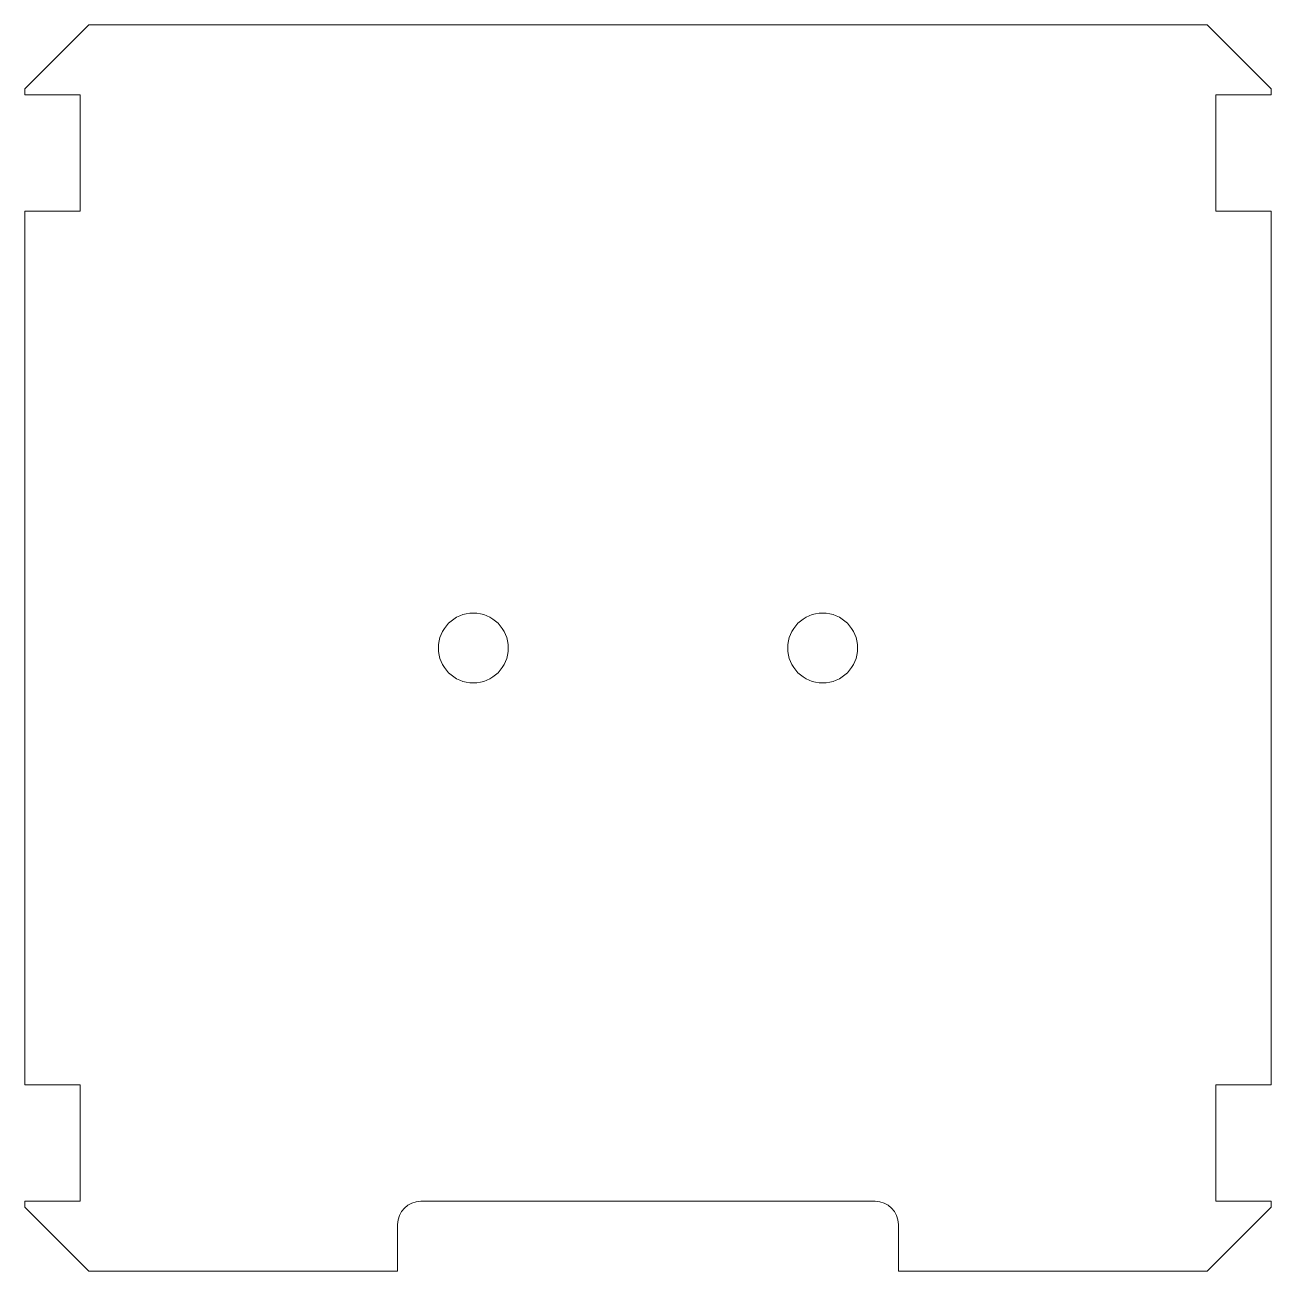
# Model space of a CAD drawing. Header units: millimetres. Extents: x -107 to 107, y -107 to 107.
import ezdxf

# ---------------------------------------------------------------- set-up
doc = ezdxf.new("R2010")
doc.units = ezdxf.units.MM

msp = doc.modelspace()

# ---------------------------------------------------------------- linework, layer by layer
at = {"color": 7, "linetype": 'Continuous', "lineweight": 15}
for p, q in [((-96, 107), (-107, 96)), ((96, 107), (-96, 107)), ((107, 96), (96, 107)), ((-107, 96), (-107, 95)), ((-97.51, 95), (-107, 95)), ((-97.51, 75), (-97.51, 95)), ((107, 95), (97.51, 95)), ((97.51, 95), (97.51, 75)), ((107, 95), (107, 96)), ((-107, 75), (-97.51, 75)), ((-107, 75), (-107, -75)), ((97.51, 75), (107, 75)), ((107, -75), (107, 75)), ((-97.51, -75), (-107, -75)), ((-97.51, -95), (-97.51, -75)), ((107, -75), (97.51, -75)), ((97.51, -75), (97.51, -95)), ((-107, -95), (-107, -96)), ((-107, -95), (-97.51, -95)), ((-107, -96), (-96, -107)), ((39, -95), (-39, -95)), ((96, -107), (107, -96)), ((97.51, -95), (107, -95)), ((107, -96), (107, -95)), ((-43, -99), (-43, -107)), ((43, -107), (43, -99)), ((-96, -107), (-43, -107)), ((43, -107), (96, -107))]:
    msp.add_line(p, q, dxfattribs=at)
for centre in [(-30, 0), (30, 0)]:
    msp.add_circle(centre, 6, dxfattribs=at)
for centre, start, end in [((-39, -99), 90, 180), ((39, -99), 0, 90)]:
    msp.add_arc(centre, 4, start, end, dxfattribs=at)

doc.saveas('drawing.dxf')
